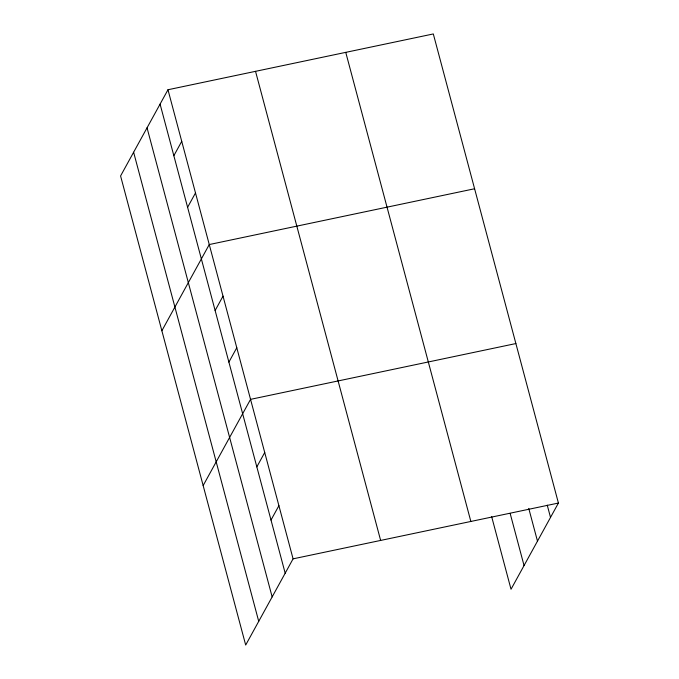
<?xml version="1.0" encoding="UTF-8"?>
<svg xmlns="http://www.w3.org/2000/svg" width="679" height="679" viewBox="0 0 679 679"><rect width="100%" height="100%" fill="white"/><g stroke="black" fill="none" stroke-linecap="round" stroke-linejoin="round"><path stroke-width="1.02" d="M167.976 89.747L120.582 175.954L245.688 645.05L293.082 558.842L167.976 89.747L433.312 33.95L558.418 503.046L511.024 589.253L491.664 516.668M173.841 155.712L181.743 141.342M187.599 207.316L195.501 192.946M161.874 330.749L209.259 244.55L474.596 188.754M215.124 310.515L223.026 296.146M228.891 362.119L236.784 347.75M203.157 485.553L250.551 399.354L515.879 343.557M256.823 466.88L264.725 452.511M271.006 520.046L278.908 505.677M293.082 558.842L558.418 503.046M547.24 505.151L550.516 517.415M528.754 508.41L537.479 541.121M510.15 513.409L524.052 565.548M345.747 52.359L470.853 521.464M255.533 71.329L380.639 540.433M160.083 104.116L285.188 573.212M147.046 127.822L272.152 596.917M133.619 152.24L258.724 621.344"/></g></svg>
